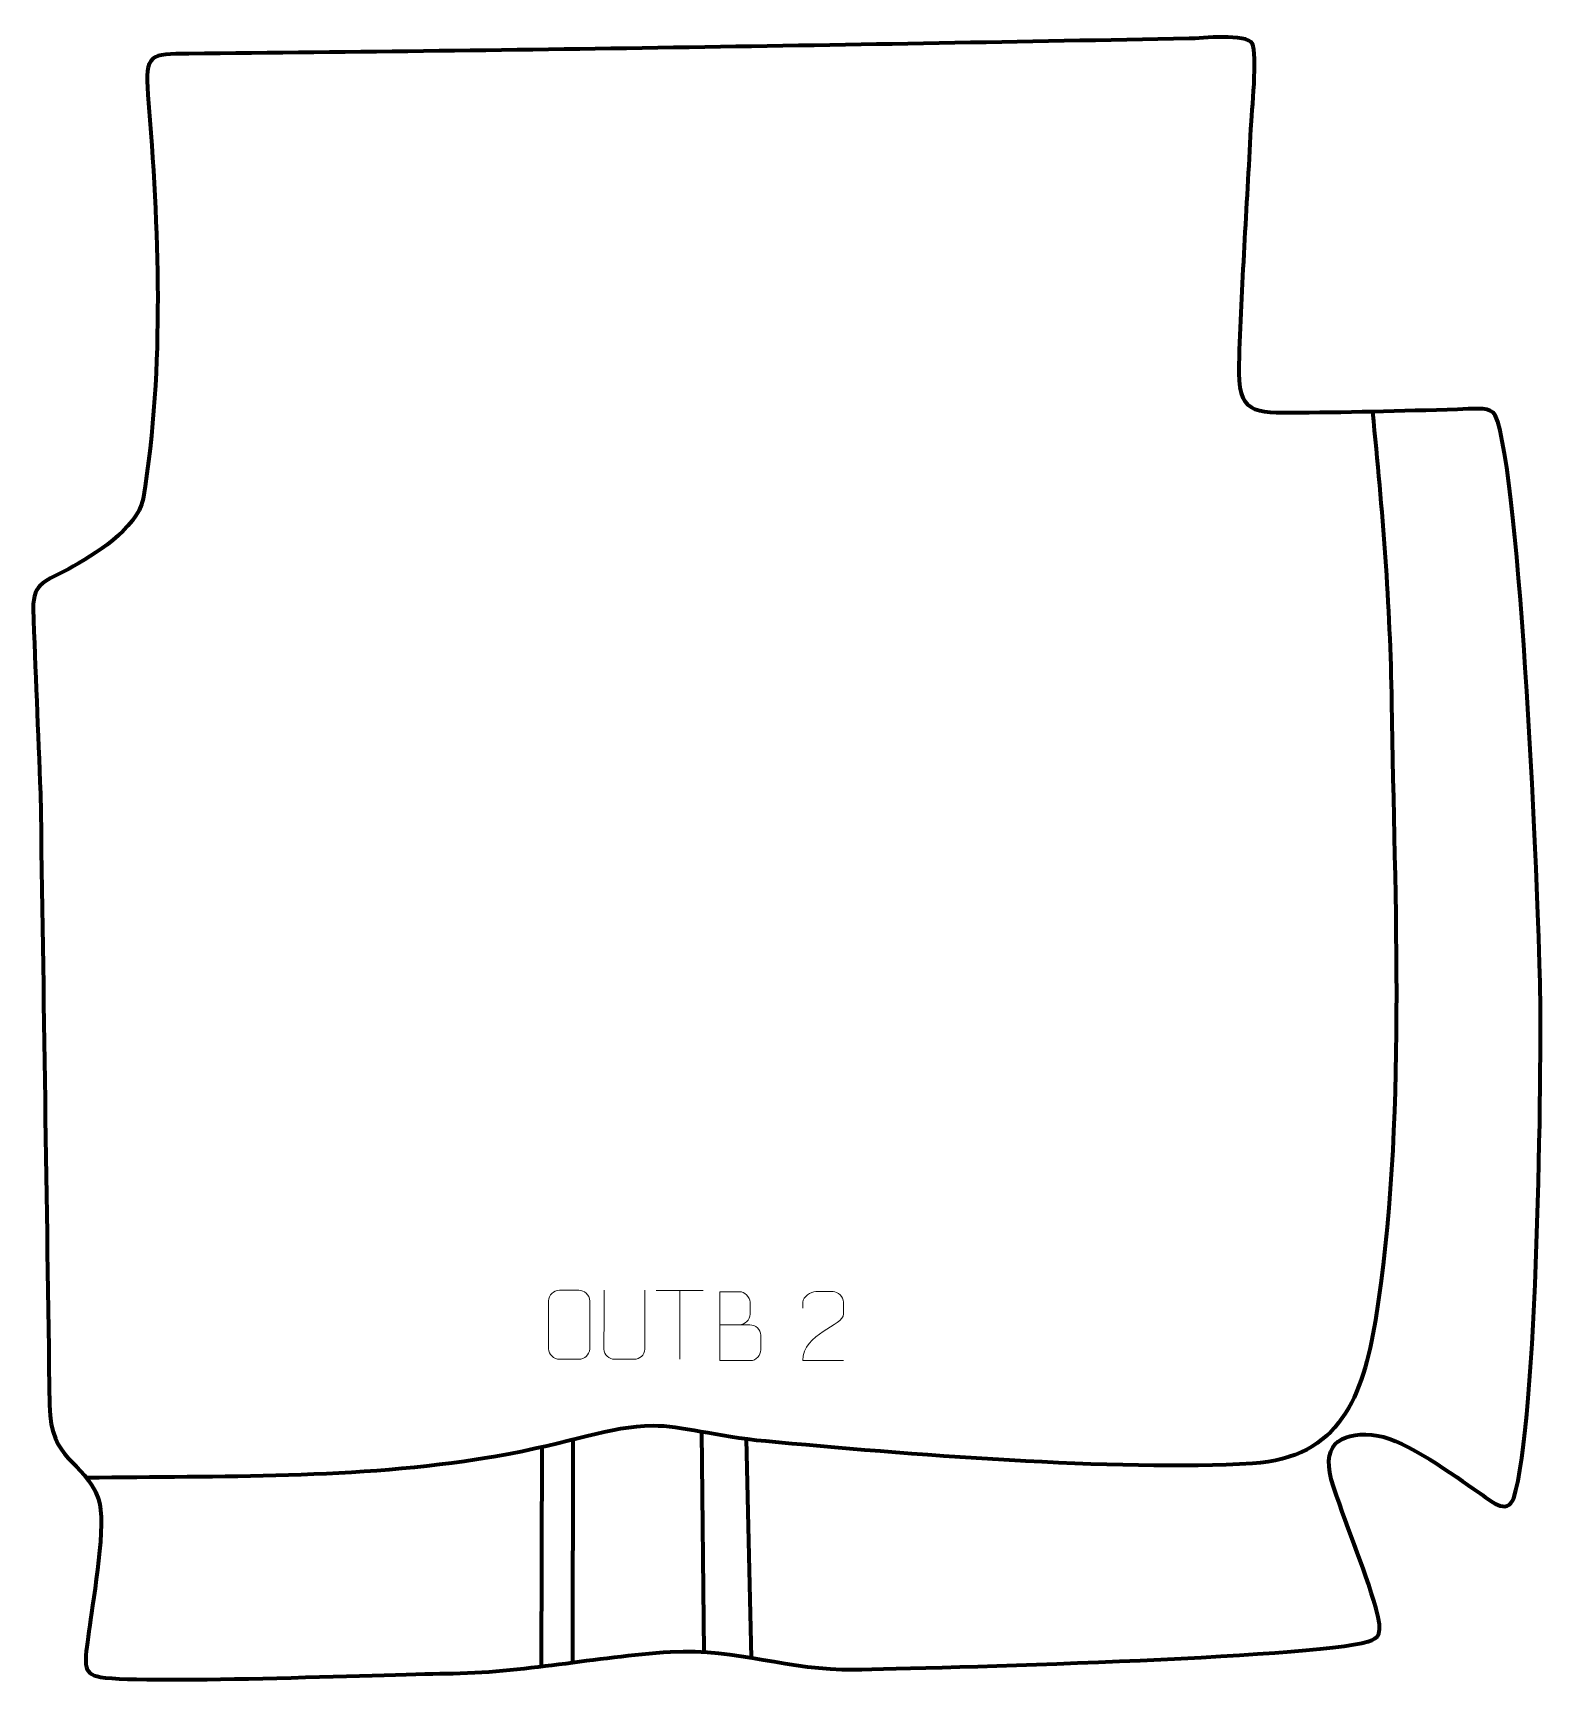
# Model space of a CAD drawing. Header units: millimetres. Extents: x -455 to 91, y 86 to 684.
import ezdxf

# ---------------------------------------------------------------- set-up
doc = ezdxf.new("R2010")
doc.units = ezdxf.units.MM
doc.header["$MEASUREMENT"] = 0
doc.layers.add('layer 1', color=7, linetype='Continuous', plot=False)
doc.layers.add('layer 2', color=7, linetype='Continuous')
doc.layers.add('layer 3', color=7, linetype='Continuous')

msp = doc.modelspace()

# ---------------------------------------------------------------- linework, layer by layer
at = {"layer": 'layer 1', "color": 250, "lineweight": 9}
for points, knots in [([(-264.7398, 229.0951), (-262.4141, 229.0951), (-260.088, 229.0951), (-257.7619, 229.0951), (-257.7619, 229.0951), (-255.8153, 229.1307), (-253.8239, 227.6391), (-253.7972, 225.2015), (-253.7972, 225.2015), (-253.7976, 219.4546), (-253.7976, 213.7073), (-253.7972, 207.9596), (-253.7972, 207.9596), (-253.937, 205.6362), (-255.6142, 204.1566), (-257.7619, 204.1458), (-257.7619, 204.1458), (-260.0938, 204.1462), (-262.4257, 204.1462), (-264.7572, 204.1458), (-264.7572, 204.1458), (-266.6822, 204.0404), (-268.6543, 205.9249), (-268.6431, 207.9422), (-268.6431, 207.9422), (-268.6428, 213.7123), (-268.6428, 219.482), (-268.6431, 225.2513), (-268.6431, 225.2513), (-268.6389, 227.3894), (-266.8922, 229.1086), (-264.7398, 229.0951)], [0, 0, 0, 0, 0.11111111, 0.11111111, 0.11111111, 0.11111111, 0.22222222, 0.22222222, 0.22222222, 0.22222222, 0.33333333, 0.33333333, 0.33333333, 0.33333333, 0.44444444, 0.44444444, 0.44444444, 0.44444444, 0.55555556, 0.55555556, 0.55555556, 0.55555556, 0.66666667, 0.66666667, 0.66666667, 0.66666667, 0.77777778, 0.77777778, 0.77777778, 0.77777778, 1, 1, 1, 1]), ([(-233.893, 229.0996), (-233.8934, 223.5601), (-233.7976, 213.3583), (-233.7972, 207.8179), (-233.7972, 207.8179), (-233.937, 205.5784), (-235.6142, 204.1522), (-237.7619, 204.1417), (-237.7619, 204.1417), (-240.0938, 204.1421), (-242.4257, 204.1421), (-244.7572, 204.1417), (-244.7572, 204.1417), (-246.6822, 204.0402), (-248.6543, 205.8567), (-248.6431, 207.8012), (-248.6431, 207.8012), (-248.6428, 213.3631), (-248.5474, 223.5385), (-248.5478, 229.0996)], [0, 0, 0, 0, 0.16666667, 0.16666667, 0.16666667, 0.16666667, 0.33333333, 0.33333333, 0.33333333, 0.33333333, 0.5, 0.5, 0.5, 0.5, 0.66666667, 0.66666667, 0.66666667, 0.66666667, 1, 1, 1, 1]), ([(-206.6527, 216.6183), (-203.0141, 216.6187), (-199.427, 216.6187), (-195.7876, 216.6183), (-195.7876, 216.6183), (-193.8122, 216.601), (-191.8886, 214.8649), (-191.8886, 212.8153), (-191.8886, 212.8153), (-191.889, 211.6867), (-191.889, 208.6373), (-191.8886, 207.5084), (-191.8886, 207.5084), (-191.871, 205.6505), (-193.4131, 203.6366), (-195.7346, 203.6535), (-195.7346, 203.6535), (-199.3744, 203.6539), (-203.0138, 203.6539), (-206.6527, 203.6535), (-206.6527, 203.6535), (-206.6527, 211.9718), (-206.6527, 220.2896), (-206.6527, 228.6071), (-206.6527, 228.6071), (-204.279, 228.6071), (-201.9049, 228.6071), (-199.5307, 228.6071), (-199.5307, 228.6071), (-197.8499, 228.6247), (-195.7531, 226.7142), (-195.7354, 224.7518), (-195.7354, 224.7518), (-195.7358, 222.6857), (-195.7358, 222.5397), (-195.7354, 220.4732), (-195.7354, 220.4732), (-195.7181, 218.4071), (-197.5726, 216.601), (-199.5826, 216.6183)], [0, 0, 0, 0, 0.09090909, 0.09090909, 0.09090909, 0.09090909, 0.18181818, 0.18181818, 0.18181818, 0.18181818, 0.27272727, 0.27272727, 0.27272727, 0.27272727, 0.36363636, 0.36363636, 0.36363636, 0.36363636, 0.45454545, 0.45454545, 0.45454545, 0.45454545, 0.54545455, 0.54545455, 0.54545455, 0.54545455, 0.63636364, 0.63636364, 0.63636364, 0.63636364, 0.72727273, 0.72727273, 0.72727273, 0.72727273, 0.81818182, 0.81818182, 0.81818182, 0.81818182, 1, 1, 1, 1]), ([(-161.8991, 203.6432), (-166.8135, 203.6435), (-171.7279, 203.6435), (-176.642, 203.6432), (-176.642, 203.6432), (-176.642, 213.5755), (-161.991, 216.2167), (-161.8991, 220.527), (-161.8991, 220.527), (-161.8994, 221.9511), (-161.8994, 223.3748), (-161.8991, 224.7981), (-161.8991, 224.7981), (-161.916, 226.8752), (-164.0388, 228.6), (-165.7098, 228.6173), (-165.7098, 228.6173), (-167.783, 228.6169), (-169.8559, 228.6169), (-171.9283, 228.6173), (-171.9283, 228.6173), (-173.7504, 228.6338), (-176.5751, 226.8417), (-176.642, 224.7481), (-176.642, 224.7481), (-176.642, 224.7481), (-176.642, 222.6933), (-176.642, 222.6933)], [0, 0, 0, 0, 0.125, 0.125, 0.125, 0.125, 0.25, 0.25, 0.25, 0.25, 0.375, 0.375, 0.375, 0.375, 0.5, 0.5, 0.5, 0.5, 0.625, 0.625, 0.625, 0.625, 0.75, 0.75, 0.75, 0.75, 1, 1, 1, 1])]:
    msp.add_open_spline(points, degree=3, knots=knots, dxfattribs=at)
for points in [[(-229.7138, 229.0719), (-229.7138, 229.0719), (-212.7266, 229.0719), (-212.7266, 229.0719)], [(-221.22, 204.1419), (-221.22, 204.1419), (-221.22, 229.0954), (-221.22, 229.0954)]]:
    msp.add_open_spline(points, degree=3, dxfattribs=at)
at = {"layer": 'layer 2', "color": 142, "lineweight": 158}
msp.add_open_spline([(29.5355, 547.1314), (33.0758, 510.995), (35.9249, 478.0309), (36.4027, 441.6045), (36.4027, 441.6045), (37.4695, 370.2223), (41.9422, 288.5046), (30.5923, 218.348), (30.5923, 218.348), (26.1348, 190.7945), (17.6067, 168.3547), (-13.8668, 166.4204), (-13.8668, 166.4204), (-63.0846, 163.3955), (-140.6365, 169.8808), (-190.0355, 174.4411), (-190.0355, 174.4411), (-208.4752, 176.1433), (-220.8054, 180.1235), (-230.8706, 180.0036), (-230.8706, 180.0036), (-247.3695, 179.807), (-258.7852, 173.9766), (-288.4747, 168.8684), (-288.4747, 168.8684), (-288.4747, 168.8684), (-290.2276, 168.5668), (-290.2276, 168.5668), (-290.2276, 168.5668), (-337.8998, 160.6344), (-387.625, 161.9142), (-435.8491, 161.169)], degree=3, knots=[0, 0, 0, 0, 0.11111111, 0.11111111, 0.11111111, 0.11111111, 0.22222222, 0.22222222, 0.22222222, 0.22222222, 0.33333333, 0.33333333, 0.33333333, 0.33333333, 0.44444444, 0.44444444, 0.44444444, 0.44444444, 0.55555556, 0.55555556, 0.55555556, 0.55555556, 0.66666667, 0.66666667, 0.66666667, 0.66666667, 0.77777778, 0.77777778, 0.77777778, 0.77777778, 1, 1, 1, 1], dxfattribs=at)
for points in [[(-259.9172, 175.3421), (-259.9172, 175.3421), (-260.0458, 94.3831), (-260.0458, 94.3831)], [(-213.3463, 177.8612), (-213.3463, 177.8612), (-212.4388, 98.1769), (-212.4388, 98.1769)], [(-197.1747, 175.2388), (-197.1747, 175.2388), (-195.3602, 96.122), (-195.3602, 96.122)], [(-271.0801, 172.6405), (-271.0801, 172.6405), (-271.3683, 92.9387), (-271.3683, 92.9387)]]:
    msp.add_open_spline(points, degree=3, dxfattribs=at)
at = {"layer": 'layer 3', "color": 242, "lineweight": 158}
msp.add_open_spline([(-452.5956, 408.9316), (-453.4357, 431.2573), (-454.4269, 453.5825), (-455.2613, 475.9047), (-455.2613, 475.9047), (-455.1612, 485.5303), (-450.3177, 485.8528), (-442.4832, 490.1737), (-442.4832, 490.1737), (-432.886, 495.4669), (-418.0281, 504.3065), (-415.3698, 515.6528), (-415.3698, 515.6528), (-407.61, 564.0697), (-409.7777, 613.169), (-413.6667, 661.829), (-413.6667, 661.829), (-414.8609, 676.8537), (-412.8202, 676.6018), (-398.8416, 676.7295), (-398.8416, 676.7295), (-278.1606, 677.832), (-157.4606, 679.9372), (-36.7906, 682.1928), (-36.7906, 682.1928), (-32.3674, 682.2754), (-16.1249, 684.2182), (-13.9405, 680.3135), (-13.9405, 680.3135), (-12.0023, 676.8488), (-14.1495, 655.4501), (-14.4445, 649.5871), (-14.4445, 649.5871), (-15.8752, 621.2768), (-17.8538, 592.5442), (-18.7356, 564.2628), (-18.7356, 564.2628), (-19.3019, 546.1016), (-13.4441, 546.6541), (2.8335, 546.7484), (2.8335, 546.7484), (23.1053, 546.866), (43.8844, 547.4334), (64.1322, 548.1247), (64.1322, 548.1247), (66.9594, 548.2212), (72.359, 548.8202), (73.9684, 545.8871), (73.9684, 545.8871), (83.3336, 524.0082), (89.5767, 369.7718), (90.2115, 340.6239), (90.2115, 340.6239), (90.8656, 310.5829), (89.3552, 180.4821), (80.6563, 154.0078), (80.6563, 154.0078), (78.3936, 147.1215), (71.8427, 153.3033), (67.8814, 156.05), (67.8814, 156.05), (59.0497, 162.1011), (41.6411, 174.9123), (31.5251, 176.4459), (31.5251, 176.4459), (19.3265, 178.2951), (10.9749, 174.292), (14.6224, 160.6992), (14.6224, 160.6992), (19.4251, 145.0493), (26.5392, 129.1893), (30.8469, 113.8542), (30.8469, 113.8542), (33.4522, 104.5798), (31.9429, 103.1705), (27.9136, 101.9843), (27.9136, 101.9843), (7.2776, 95.9087), (-129.3113, 92.3258), (-158.2887, 91.8254), (-158.2887, 91.8254), (-181.5185, 91.4243), (-200.1016, 99.5726), (-224.5073, 98.2317), (-224.5073, 98.2317), (-252.362, 96.4789), (-277.3931, 90.6399), (-305.9212, 90.3599), (-305.9212, 90.3599), (-326.3366, 90.1803), (-419.9703, 86.2396), (-432.2064, 89.3867), (-432.2064, 89.3867), (-437.9504, 90.8641), (-436.2959, 95.7141), (-434.7237, 107.862), (-434.7237, 107.862), (-433.4486, 117.7142), (-428.5434, 145.351), (-431.5848, 153.491), (-431.5848, 153.491), (-437.1816, 168.4707), (-448.9554, 166.5445), (-449.2769, 187.49), (-449.2769, 187.49), (-450.4099, 261.3014), (-451.4141, 335.1163), (-452.5956, 408.9316)], degree=3, knots=[0, 0, 0, 0, 0.03571429, 0.03571429, 0.03571429, 0.03571429, 0.07142857, 0.07142857, 0.07142857, 0.07142857, 0.10714286, 0.10714286, 0.10714286, 0.10714286, 0.14285714, 0.14285714, 0.14285714, 0.14285714, 0.17857143, 0.17857143, 0.17857143, 0.17857143, 0.21428571, 0.21428571, 0.21428571, 0.21428571, 0.25, 0.25, 0.25, 0.25, 0.28571429, 0.28571429, 0.28571429, 0.28571429, 0.32142857, 0.32142857, 0.32142857, 0.32142857, 0.35714286, 0.35714286, 0.35714286, 0.35714286, 0.39285714, 0.39285714, 0.39285714, 0.39285714, 0.42857143, 0.42857143, 0.42857143, 0.42857143, 0.46428571, 0.46428571, 0.46428571, 0.46428571, 0.5, 0.5, 0.5, 0.5, 0.53571429, 0.53571429, 0.53571429, 0.53571429, 0.57142857, 0.57142857, 0.57142857, 0.57142857, 0.60714286, 0.60714286, 0.60714286, 0.60714286, 0.64285714, 0.64285714, 0.64285714, 0.64285714, 0.67857143, 0.67857143, 0.67857143, 0.67857143, 0.71428571, 0.71428571, 0.71428571, 0.71428571, 0.75, 0.75, 0.75, 0.75, 0.78571429, 0.78571429, 0.78571429, 0.78571429, 0.82142857, 0.82142857, 0.82142857, 0.82142857, 0.85714286, 0.85714286, 0.85714286, 0.85714286, 0.89285714, 0.89285714, 0.89285714, 0.89285714, 0.92857143, 0.92857143, 0.92857143, 0.92857143, 1, 1, 1, 1], dxfattribs=at)

doc.saveas('drawing.dxf')
